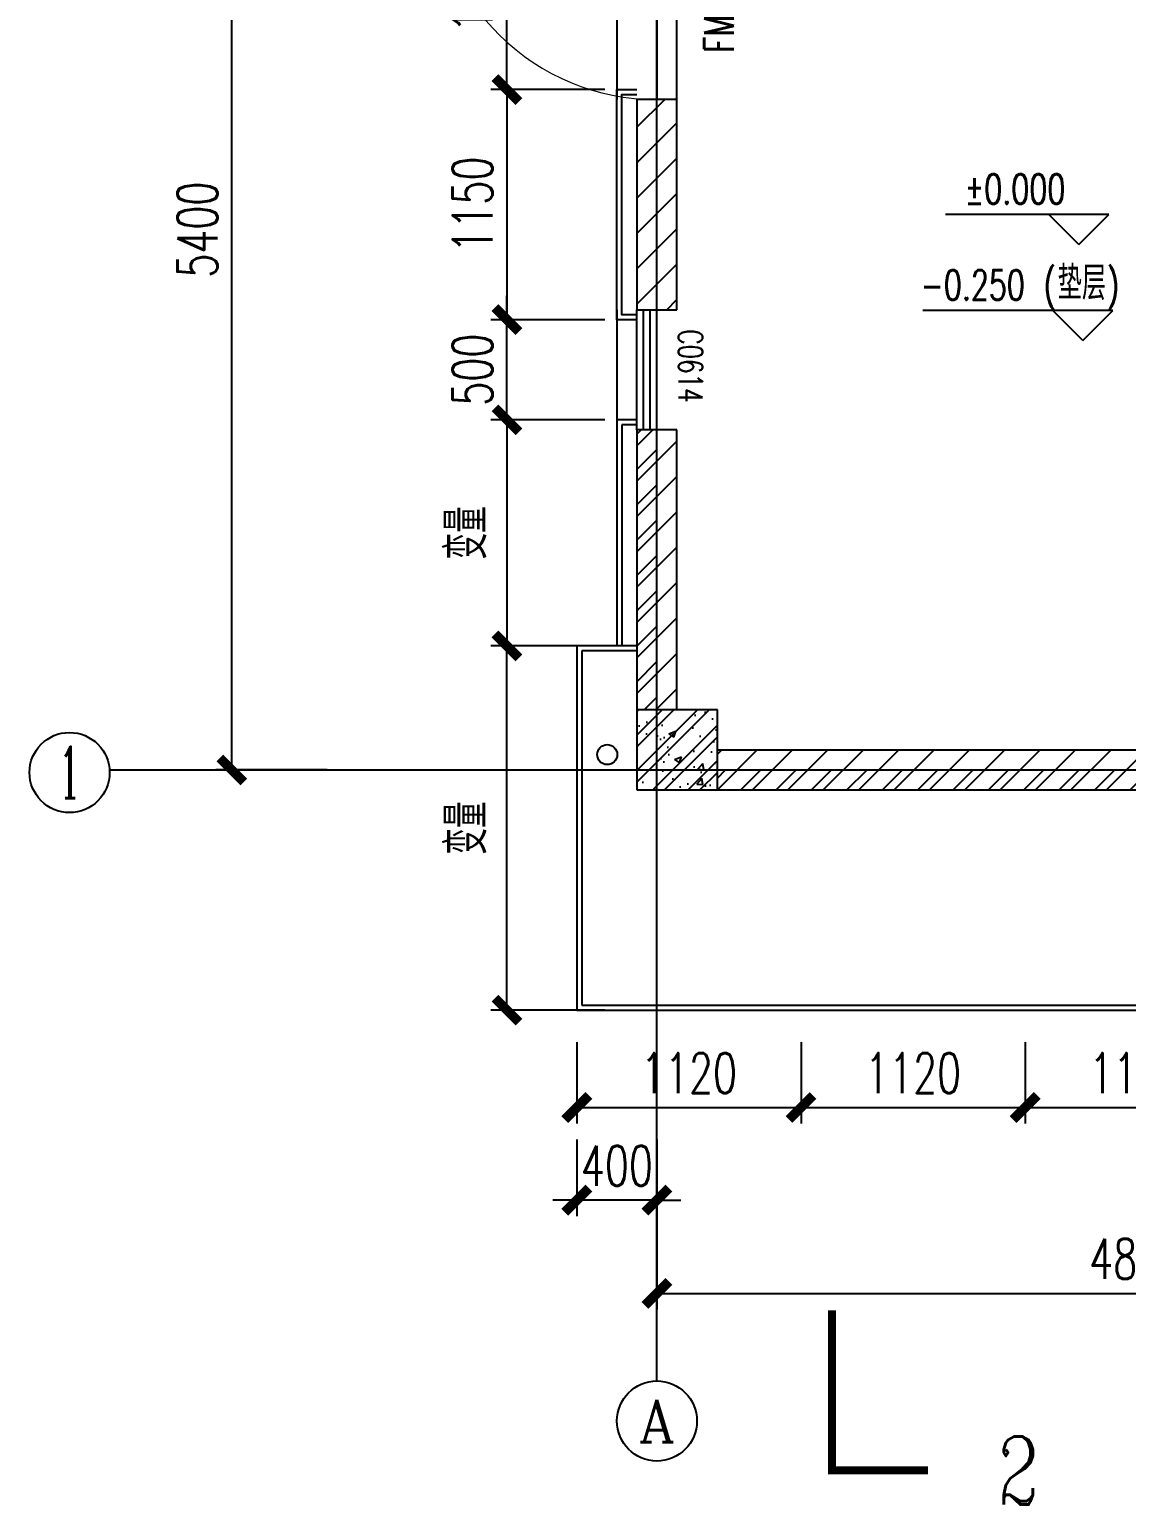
# Model space of a CAD drawing. Extents: x -202236 to 1002404, y -663931 to 1550022.
# Drawn here: x -168517 to -163036, y -348423 to -341052 of the extents above; entities that cross this region are included whole.
import ezdxf
from ezdxf.enums import TextEntityAlignment as Align

# ---------------------------------------------------------------- set-up
doc = ezdxf.new("R2010")
doc.units = 0
doc.linetypes.add('DOTE', pattern=[2.42, 2, -0.2, 0.02, -0.2])
for name, color, linetype in [('!ZN3-铝板幕墙-3', 3, 'Continuous'), ('25mm厚湿贴石材', 35, 'Continuous'), ('3索引', 3, 'Continuous'), ('A-AXIS-D', 1, 'Continuous'), ('A-AXIS-DOTE', 14, 'DOTE'), ('A-AXIS-ELEV', 4, 'Continuous'), ('A-AXIS-SYMB', 3, 'Continuous'), ('A-DRAIN', 142, 'Continuous'), ('A-LIN-V', 9, 'Continuous'), ('A-TEXT', 61, 'Continuous'), ('A-WINDOW', 140, 'Continuous'), ('A-防火门', 1, 'Continuous'), ('AS-COLN', 6, 'Continuous'), ('AS-WALL', 40, 'Continuous'), ('DIM', 173, 'Continuous'), ('PUB_HATCH', 8, 'Continuous'), ('PUB_TEXT', 7, 'Continuous')]:
    doc.layers.add(name, color=color, linetype=linetype)
doc.styles.add('_TCH_AXIS', font='COMPLEX', dxfattribs={"bigfont": 'GBCBIG'})
doc.styles.add('_TCH_DIM', font='SIMPLEX', dxfattribs={"bigfont": 'GBCBIG'})
doc.styles.add('_TCH_LABEL', font='COMPLEX', dxfattribs={"bigfont": 'GBCBIG'})
doc.styles.add('_TCH_SPACE', font='SIMPLEX', dxfattribs={"height": 5, "bigfont": 'GBCBIG'})
doc.styles.add('_TCH_WINDOW', font='SIMPLEX', dxfattribs={"height": 3.5, "bigfont": 'GBCBIG'})
doc.styles.add('DHTEXT-1', font='ROMANS.shx', dxfattribs={"width": 0.7, "bigfont": 'CHINESE.shx'})
doc.dimstyles.new('ZN80', dxfattribs={"dimscale": 80, "dimtxt": 2.5, "dimasz": 1.5, "dimexe": 1, "dimexo": 2, "dimgap": 0.9, "dimtad": 1, "dimdec": 0, "dimdsep": 46, "dimtxsty": 'DHTEXT-1', "dimblk": 'ARCHTICK', "dimcen": 2.5, "dimclrd": 173, "dimclre": 173, "dimclrt": 7, "dimazin": 2, "dimtfac": 0.4, "dimtdec": 0, "dimtix": 1, "dimtmove": 2, "dimatfit": 3, "dimfxl": 0, "dimtolj": 1, "dimtzin": 0, "dimarcsym": 0})
pattern_1 = [(45, (-52928.15, -953182.86), (-88.388383, 88.388383), [])]
pattern_2 = [(45, (112454.18, -608430.59), (-88.388383, 88.388383), [])]

# ---------------------------------------------------------------- blocks, each defined once
blk = doc.blocks.new('_ArchTick')
at = {"color": 0, "linetype": 'ByBlock', "const_width": 0.4}
blk.add_lwpolyline([(-0.5, -0.5), (0.5, 0.5)], dxfattribs=at)
blk = doc.blocks.new('*D367')
at = {"layer": 'Defpoints', "color": 0, "ltscale": 800, "transparency": 16777216}
for p in [(-2124, 5400), (-1488, 5400), (-1488, 0)]:
    blk.add_point(p, dxfattribs=at)
at = {"layer": 'DIM', "color": 173, "linetype": 'ByBlock', "lineweight": -2, "ltscale": 800, "transparency": 16777216}
for p, q in [((-1648, 5400), (-2204, 5400)), ((-2124, 0), (-2124, 5400)), ((-1648, 0), (-2204, 0))]:
    blk.add_line(p, q, dxfattribs=at)
at = {"layer": 'DIM', "color": 173, "lineweight": -2, "ltscale": 800, "transparency": 16777216, "xscale": 120, "yscale": 120, "zscale": 120}
for p, rotation in [((-2124, 5400), 90), ((-2124, 0), 270)]:
    blk.add_blockref('_ArchTick', p, dxfattribs=dict(at, rotation=rotation))
at = {"layer": 'DIM', "color": 7, "ltscale": 800, "transparency": 16777216, "insert": (-2296, 2700), "char_height": 200, "attachment_point": 5, "rotation": 90, "style": 'DHTEXT-1'}
blk.add_mtext('\\A1;5400', dxfattribs=at)
blk = doc.blocks.new('*D369')
at = {"layer": 'Defpoints', "color": 0, "ltscale": 800, "transparency": 16777216}
for p in [(0, -2065.5), (4800, -2065.5), (4800, -2615.2)]:
    blk.add_point(p, dxfattribs=at)
at = {"layer": 'DIM', "color": 173, "linetype": 'ByBlock', "lineweight": -2, "ltscale": 800, "transparency": 16777216}
for p, q in [((0, -2225.5), (0, -2695.2)), ((4800, -2225.5), (4800, -2695.2)), ((0, -2615.2), (4800, -2615.2))]:
    blk.add_line(p, q, dxfattribs=at)
at = {"layer": 'DIM', "color": 173, "lineweight": -2, "ltscale": 800, "transparency": 16777216, "xscale": 120, "yscale": 120, "zscale": 120, "rotation": 180}
blk.add_blockref('_ArchTick', (0, -2615.2), dxfattribs=at)
at = {"layer": 'DIM', "color": 173, "lineweight": -2, "ltscale": 800, "transparency": 16777216, "xscale": 120, "yscale": 120, "zscale": 120}
blk.add_blockref('_ArchTick', (4800, -2615.2), dxfattribs=at)
at = {"layer": 'DIM', "color": 7, "ltscale": 800, "transparency": 16777216, "insert": (2400, -2443.2), "char_height": 200, "attachment_point": 5, "style": 'DHTEXT-1'}
blk.add_mtext('\\A1;4800', dxfattribs=at)
blk = doc.blocks.new('*D469')
at = {"layer": 'Defpoints', "color": 0, "ltscale": 800, "transparency": 16777216}
for p in [(-166131.5, -340302.3), (-165482, -340302.3), (-165482, -341352.3)]:
    blk.add_point(p, dxfattribs=at)
at = {"layer": 'DIM', "color": 173, "linetype": 'ByBlock', "lineweight": -2, "ltscale": 800, "transparency": 16777216}
for p, q in [((-165642, -340302.3), (-166211.5, -340302.3)), ((-166131.5, -341352.3), (-166131.5, -340302.3)), ((-165642, -341352.3), (-166211.5, -341352.3))]:
    blk.add_line(p, q, dxfattribs=at)
at = {"layer": 'DIM', "color": 173, "lineweight": -2, "ltscale": 800, "transparency": 16777216, "xscale": 120, "yscale": 120, "zscale": 120}
for p, rotation in [((-166131.5, -340302.3), 90), ((-166131.5, -341352.3), 270)]:
    blk.add_blockref('_ArchTick', p, dxfattribs=dict(at, rotation=rotation))
at = {"layer": 'DIM', "color": 7, "ltscale": 800, "transparency": 16777216, "insert": (-166303.5, -340827.3), "char_height": 200, "attachment_point": 5, "rotation": 90, "style": 'DHTEXT-1'}
blk.add_mtext('\\A1;1050', dxfattribs=at)
blk = doc.blocks.new('*D470')
at = {"layer": 'Defpoints', "color": 0, "ltscale": 800, "transparency": 16777216}
for p in [(-165482, -341352.3), (-166131.5, -342502.3), (-165482, -342502.3)]:
    blk.add_point(p, dxfattribs=at)
at = {"layer": 'DIM', "color": 173, "linetype": 'ByBlock', "lineweight": -2, "ltscale": 800, "transparency": 16777216}
for p, q in [((-165642, -341352.3), (-166211.5, -341352.3)), ((-166131.5, -341352.3), (-166131.5, -342502.3)), ((-165642, -342502.3), (-166211.5, -342502.3))]:
    blk.add_line(p, q, dxfattribs=at)
at = {"layer": 'DIM', "color": 173, "lineweight": -2, "ltscale": 800, "transparency": 16777216, "xscale": 120, "yscale": 120, "zscale": 120}
for p, rotation in [((-166131.5, -341352.3), 90), ((-166131.5, -342502.3), 270)]:
    blk.add_blockref('_ArchTick', p, dxfattribs=dict(at, rotation=rotation))
at = {"layer": 'DIM', "color": 7, "ltscale": 800, "transparency": 16777216, "insert": (-166303.5, -341927.3), "char_height": 200, "attachment_point": 5, "rotation": 90, "style": 'DHTEXT-1'}
blk.add_mtext('\\A1;1150', dxfattribs=at)
blk = doc.blocks.new('*D471')
at = {"layer": 'Defpoints', "color": 0, "ltscale": 800, "transparency": 16777216}
for p in [(-166131.5, -342502.3), (-165482, -342502.3), (-165482, -343002.3)]:
    blk.add_point(p, dxfattribs=at)
at = {"layer": 'DIM', "color": 173, "linetype": 'ByBlock', "lineweight": -2, "ltscale": 800, "transparency": 16777216}
for p, q in [((-166131.5, -342502.3), (-166131.5, -342382.3)), ((-165642, -342502.3), (-166211.5, -342502.3)), ((-166131.5, -343002.3), (-166131.5, -342502.3)), ((-165642, -343002.3), (-166211.5, -343002.3)), ((-166131.5, -343002.3), (-166131.5, -343122.3))]:
    blk.add_line(p, q, dxfattribs=at)
at = {"layer": 'DIM', "color": 173, "lineweight": -2, "ltscale": 800, "transparency": 16777216, "xscale": 120, "yscale": 120, "zscale": 120}
for p, rotation in [((-166131.5, -342502.3), 270), ((-166131.5, -343002.3), 90)]:
    blk.add_blockref('_ArchTick', p, dxfattribs=dict(at, rotation=rotation))
at = {"layer": 'DIM', "color": 7, "ltscale": 800, "transparency": 16777216, "insert": (-166303.5, -342752.3), "char_height": 200, "attachment_point": 5, "rotation": 90, "style": 'DHTEXT-1'}
blk.add_mtext('\\A1;500', dxfattribs=at)
blk = doc.blocks.new('*D472')
at = {"layer": 'Defpoints', "color": 0, "ltscale": 800, "transparency": 16777216}
for p in [(-165482, -343002.3), (-166131.5, -344132.6), (-165482, -344132.6)]:
    blk.add_point(p, dxfattribs=at)
at = {"layer": 'DIM', "color": 173, "linetype": 'ByBlock', "lineweight": -2, "ltscale": 800, "transparency": 16777216}
for p, q in [((-165642, -343002.3), (-166211.5, -343002.3)), ((-166131.5, -343002.3), (-166131.5, -344132.6)), ((-165642, -344132.6), (-166211.5, -344132.6))]:
    blk.add_line(p, q, dxfattribs=at)
at = {"layer": 'DIM', "color": 173, "lineweight": -2, "ltscale": 800, "transparency": 16777216, "xscale": 120, "yscale": 120, "zscale": 120}
for p, rotation in [((-166131.5, -343002.3), 90), ((-166131.5, -344132.6), 270)]:
    blk.add_blockref('_ArchTick', p, dxfattribs=dict(at, rotation=rotation))
at = {"layer": 'DIM', "color": 7, "ltscale": 800, "transparency": 16777216, "insert": (-166334, -343567.4), "char_height": 200, "attachment_point": 5, "rotation": 90, "style": 'DHTEXT-1'}
blk.add_mtext('\\A1;变量', dxfattribs=at)
blk = doc.blocks.new('*D473')
at = {"layer": 'Defpoints', "color": 0, "ltscale": 800, "transparency": 16777216}
for p in [(-166131.5, -344132.6), (-165482, -344132.6), (-165482, -345952.3)]:
    blk.add_point(p, dxfattribs=at)
at = {"layer": 'DIM', "color": 173, "linetype": 'ByBlock', "lineweight": -2, "ltscale": 800, "transparency": 16777216}
for p, q in [((-165642, -344132.6), (-166211.5, -344132.6)), ((-166131.5, -345952.3), (-166131.5, -344132.6)), ((-165642, -345952.3), (-166211.5, -345952.3))]:
    blk.add_line(p, q, dxfattribs=at)
at = {"layer": 'DIM', "color": 173, "lineweight": -2, "ltscale": 800, "transparency": 16777216, "xscale": 120, "yscale": 120, "zscale": 120}
for p, rotation in [((-166131.5, -344132.6), 90), ((-166131.5, -345952.3), 270)]:
    blk.add_blockref('_ArchTick', p, dxfattribs=dict(at, rotation=rotation))
at = {"layer": 'DIM', "color": 7, "ltscale": 800, "transparency": 16777216, "insert": (-166334, -345042.4), "char_height": 200, "attachment_point": 5, "rotation": 90, "style": 'DHTEXT-1'}
blk.add_mtext('\\A1;变量', dxfattribs=at)
blk = doc.blocks.new('*D475')
at = {"layer": 'Defpoints', "color": 0, "ltscale": 800, "transparency": 16777216}
for p in [(-165782.3, -345952.3), (-164662.3, -345952.3), (-164662.3, -346438.9)]:
    blk.add_point(p, dxfattribs=at)
at = {"layer": 'DIM', "color": 173, "linetype": 'ByBlock', "lineweight": -2, "ltscale": 800, "transparency": 16777216}
for p, q in [((-165782.3, -346112.3), (-165782.3, -346518.9)), ((-164662.3, -346112.3), (-164662.3, -346518.9)), ((-165782.3, -346438.9), (-164662.3, -346438.9))]:
    blk.add_line(p, q, dxfattribs=at)
at = {"layer": 'DIM', "color": 173, "lineweight": -2, "ltscale": 800, "transparency": 16777216, "xscale": 120, "yscale": 120, "zscale": 120, "rotation": 180}
blk.add_blockref('_ArchTick', (-165782.3, -346438.9), dxfattribs=at)
at = {"layer": 'DIM', "color": 173, "lineweight": -2, "ltscale": 800, "transparency": 16777216, "xscale": 120, "yscale": 120, "zscale": 120}
blk.add_blockref('_ArchTick', (-164662.3, -346438.9), dxfattribs=at)
at = {"layer": 'DIM', "color": 7, "ltscale": 800, "transparency": 16777216, "insert": (-165222.3, -346266.9), "char_height": 200, "attachment_point": 5, "style": 'DHTEXT-1'}
blk.add_mtext('\\A1;1120', dxfattribs=at)
blk = doc.blocks.new('*D476')
at = {"layer": 'Defpoints', "color": 0, "ltscale": 800, "transparency": 16777216}
for p in [(-164662.3, -345952.3), (-163542.3, -345952.3), (-163542.3, -346438.9)]:
    blk.add_point(p, dxfattribs=at)
at = {"layer": 'DIM', "color": 173, "linetype": 'ByBlock', "lineweight": -2, "ltscale": 800, "transparency": 16777216}
for p, q in [((-164662.3, -346112.3), (-164662.3, -346518.9)), ((-163542.3, -346112.3), (-163542.3, -346518.9)), ((-164662.3, -346438.9), (-163542.3, -346438.9))]:
    blk.add_line(p, q, dxfattribs=at)
at = {"layer": 'DIM', "color": 173, "lineweight": -2, "ltscale": 800, "transparency": 16777216, "xscale": 120, "yscale": 120, "zscale": 120, "rotation": 180}
blk.add_blockref('_ArchTick', (-164662.3, -346438.9), dxfattribs=at)
at = {"layer": 'DIM', "color": 173, "lineweight": -2, "ltscale": 800, "transparency": 16777216, "xscale": 120, "yscale": 120, "zscale": 120}
blk.add_blockref('_ArchTick', (-163542.3, -346438.9), dxfattribs=at)
at = {"layer": 'DIM', "color": 7, "ltscale": 800, "transparency": 16777216, "insert": (-164102.3, -346266.9), "char_height": 200, "attachment_point": 5, "style": 'DHTEXT-1'}
blk.add_mtext('\\A1;1120', dxfattribs=at)
blk = doc.blocks.new('*D477')
at = {"layer": 'Defpoints', "color": 0, "ltscale": 800, "transparency": 16777216}
for p in [(-163542.3, -345952.3), (-162422.3, -345952.3), (-162422.3, -346438.9)]:
    blk.add_point(p, dxfattribs=at)
at = {"layer": 'DIM', "color": 173, "linetype": 'ByBlock', "lineweight": -2, "ltscale": 800, "transparency": 16777216}
for p, q in [((-163542.3, -346112.3), (-163542.3, -346518.9)), ((-162422.3, -346112.3), (-162422.3, -346518.9)), ((-163542.3, -346438.9), (-162422.3, -346438.9))]:
    blk.add_line(p, q, dxfattribs=at)
at = {"layer": 'DIM', "color": 173, "lineweight": -2, "ltscale": 800, "transparency": 16777216, "xscale": 120, "yscale": 120, "zscale": 120, "rotation": 180}
blk.add_blockref('_ArchTick', (-163542.3, -346438.9), dxfattribs=at)
at = {"layer": 'DIM', "color": 173, "lineweight": -2, "ltscale": 800, "transparency": 16777216, "xscale": 120, "yscale": 120, "zscale": 120}
blk.add_blockref('_ArchTick', (-162422.3, -346438.9), dxfattribs=at)
at = {"layer": 'DIM', "color": 7, "ltscale": 800, "transparency": 16777216, "insert": (-162982.3, -346266.9), "char_height": 200, "attachment_point": 5, "style": 'DHTEXT-1'}
blk.add_mtext('\\A1;1120', dxfattribs=at)
blk = doc.blocks.new('*D479')
at = {"layer": 'Defpoints', "color": 0, "ltscale": 800, "transparency": 16777216}
for p in [(-165782.3, -346438.9), (-165382.3, -346438.9), (-165782.3, -346901.9)]:
    blk.add_point(p, dxfattribs=at)
at = {"layer": 'DIM', "color": 173, "linetype": 'ByBlock', "lineweight": -2, "ltscale": 800, "transparency": 16777216}
for p, q in [((-165782.3, -346598.9), (-165782.3, -346981.9)), ((-165382.3, -346598.9), (-165382.3, -346981.9)), ((-165782.3, -346901.9), (-165902.3, -346901.9)), ((-165382.3, -346901.9), (-165782.3, -346901.9)), ((-165382.3, -346901.9), (-165262.3, -346901.9))]:
    blk.add_line(p, q, dxfattribs=at)
at = {"layer": 'DIM', "color": 173, "lineweight": -2, "ltscale": 800, "transparency": 16777216, "xscale": 120, "yscale": 120, "zscale": 120}
blk.add_blockref('_ArchTick', (-165782.3, -346901.9), dxfattribs=at)
at = {"layer": 'DIM', "color": 173, "lineweight": -2, "ltscale": 800, "transparency": 16777216, "xscale": 120, "yscale": 120, "zscale": 120, "rotation": 180}
blk.add_blockref('_ArchTick', (-165382.3, -346901.9), dxfattribs=at)
at = {"layer": 'DIM', "color": 7, "ltscale": 800, "transparency": 16777216, "insert": (-165582.3, -346729.9), "char_height": 200, "attachment_point": 5, "style": 'DHTEXT-1'}
blk.add_mtext('\\A1;400', dxfattribs=at)
blk = doc.blocks.new('A$C41e9c35d')
at = {"layer": 'PUB_HATCH'}
h = blk.add_hatch(dxfattribs=at)
h.set_pattern_fill('普通砖', color=256, scale=50, style=0)
h.set_pattern_definition(pattern_2)
h.paths.add_polyline_path([(100, 2300), (100, 3350), (-100, 3350), (-100, 2300)])
h = blk.add_hatch(dxfattribs=at)
h.set_pattern_fill('普通砖', color=256, scale=50, style=0)
h.set_pattern_definition(pattern_2)
h.paths.add_polyline_path([(-100, 300), (100, 300), (100, 1700), (-100, 1700)])
h = blk.add_hatch(dxfattribs=at)
h.set_pattern_fill('钢筋混凝土', color=256, scale=50, style=0)
h.set_pattern_definition([(45, (112454.18, -608520.34), (-88.388348, 88.388348), []), (50, (112454.18, -608520.34), (358.63009, -31.37607), [37.5, -412.5]), (355, (112454.2, -608520.34), (-69.37567, 376.09607), [30, -330]), (100.4514, (112484.07, -608522.96), (289.2547, 344.71977), [31.8701, -350.57106]), (46.1842, (112454.2, -608420.34), (533.62052, -82.7595), [56.25, -618.75]), (96.6356, (112498.65, -608427.24), (467.33135, 487.05894), [47.80514, -525.8565]), (351.1842, (112454.2, -608420.34), (467.33097, 487.0593), [45, -495]), (21, (112504.18, -608445.34), (298.45353, -201.30945), [37.5, -412.5]), (326, (112504.2, -608445.34), (121.65767, 362.57502), [30, -330]), (71.4514, (112529.06, -608462.12), (420.11131, 161.26525), [31.8701, -350.57106]), (37.5, (112454.18, -608520.34), (6.079928, 166.446927), [0, -326, 0, -335, 0, -331.25]), (7.5, (112454.18, -608520.34), (131.53477, 197.205856), [0, -191, 0, -318.5, 0, -126.25]), (327.5, (112342.68, -608520.34), (266.911218, -11.277436), [0, -125, 0, -390, 0, -517.5]), (317.5, (112292.68, -608520.34), (291.593085, 50.05249), [0, -162.5, 0, -259, 0, -367.5])])
h.paths.add_polyline_path([(-100, 300), (-100, -100), (302.5, -100), (302.5, 300)])
h = blk.add_hatch(dxfattribs=at)
h.set_pattern_fill('普通砖', color=256, scale=50, style=0)
h.set_pattern_definition(pattern_2)
h.paths.add_polyline_path([(302.5, 100), (302.5, -100), (3350, -100), (3350, 33.3), (3300, 100)])
at = {"layer": 'AS-COLN'}
for p, q in [((-100, 300), (-100, -100)), ((302.5, 300), (-100, 300)), ((302.5, -100), (302.5, 300)), ((-100, -100), (302.5, -100))]:
    blk.add_line(p, q, dxfattribs=at)
at = {"layer": 'AS-WALL'}
for p, q in [((100, 3350), (-100, 3350)), ((-100, 3350), (-100, 2300)), ((100, 2300), (100, 3350)), ((-100, 2300), (100, 2300)), ((100, 1700), (-100, 1700)), ((-100, 1700), (-100, 300)), ((100, 300), (100, 1700)), ((302.5, 100), (3300, 100)), ((302.5, -100), (3350, -100))]:
    blk.add_line(p, q, dxfattribs=at)
blk = doc.blocks.new('A$C18b68702')
at = {"layer": 'A-LIN-V'}
for p, q in [((-200.1, 4500), (-200, 3350)), ((-200, 2300), (-200, 1700))]:
    blk.add_line(p, q, dxfattribs=at)
blk = doc.blocks.new('$DorLib2D$00000001')
for p, q in [((0.45, 0.975), (0.5, 0.975)), ((0.45, 0), (0.45, 0.975)), ((0.5, 0), (0.5, 0.975)), ((0.5, 0), (0.45, 0))]:
    blk.add_line(p, q)
at = {"lineweight": 13}
blk.add_arc((0.475, 0), 0.975, 91.46928, 180, dxfattribs=at)
blk = doc.blocks.new('A$C3a9aaf75')
at = {"layer": 'A-AXIS-D'}
for centre in [(-2934.6, -12.8), (0, -3253)]:
    blk.add_circle(centre, 200, dxfattribs=at)
at = {"layer": 'A-AXIS-DOTE'}
for p, q in [((0, -3053), (0, 14488.9)), ((-2735, 0), (6152, 0))]:
    blk.add_line(p, q, dxfattribs=at)
at = {"layer": 'PUB_TEXT', "style": '_TCH_AXIS'}
for s, height, p, p2 in [('1', 257.4, (-2989.8, -141.4), (-2879.5, -141.4)), ('A', 212.6, (-91.1, -3359.2), (91.1, -3359.2))]:
    blk.add_text(s, height=height, dxfattribs=at).set_placement(p, p2, align=Align.FIT)
at = {"layer": 'DIM', "ltscale": 800}
for p1, p2, distance, picture, middle in [((-1488, 0), (-1488, 5400), 636, '*D367', (-2296, 2700)), ((0, -2065.5), (4800, -2065.5), -549.7, '*D369', (2400, -2443.2))]:
    dim = blk.add_aligned_dim(p1=p1, p2=p2, distance=distance, dimstyle='ZN80', dxfattribs=at)
    dim.commit()
    dim.dimension.update_dxf_attribs({"geometry": picture, "text_midpoint": middle})

msp = doc.modelspace()

# ---------------------------------------------------------------- hatches: boundary and pattern name
at = {"layer": 'PUB_HATCH'}
h = msp.add_hatch(dxfattribs=at)
h.set_pattern_fill('普通砖', color=256, scale=50, style=0)
h.set_pattern_definition(pattern_1)
h.paths.add_polyline_path([(-165482.33, -344452.28), (-165382.33, -344452.28), (-165382.33, -343052.28), (-165482.33, -343052.28)])
h = msp.add_hatch(dxfattribs=at)
h.set_pattern_fill('钢筋混凝土', color=256, scale=50, style=0)
h.set_pattern_definition([(45, (-52928.15, -953272.62), (-88.388348, 88.388348), []), (50, (-52928.15, -953272.62), (358.63009, -31.37607), [37.5, -412.5]), (355, (-52928.15, -953272.6), (-69.37567, 376.09607), [30, -330]), (100.4514, (-52898.26, -953275.23), (289.2547, 344.71977), [31.8701, -350.57106]), (46.1842, (-52928.15, -953172.6), (533.62052, -82.7595), [56.25, -618.75]), (96.6356, (-52883.7, -953179.5), (467.33135, 487.05894), [47.80514, -525.8565]), (351.1842, (-52928.15, -953172.6), (467.33097, 487.0593), [45, -495]), (21, (-52878.15, -953197.62), (298.45353, -201.30945), [37.5, -412.5]), (326, (-52878.15, -953197.6), (121.65767, 362.57502), [30, -330]), (71.4514, (-52853.27, -953214.4), (420.11131, 161.26525), [31.8701, -350.57106]), (37.5, (-52928.15, -953272.62), (6.079928, 166.446927), [0, -326, 0, -335, 0, -331.25]), (7.5, (-52928.15, -953272.62), (131.53477, 197.205856), [0, -191, 0, -318.5, 0, -126.25]), (327.5, (-53039.65, -953272.62), (266.911218, -11.277436), [0, -125, 0, -390, 0, -517.5]), (317.5, (-53089.65, -953272.62), (291.593085, 50.05249), [0, -162.5, 0, -259, 0, -367.5])])
h.paths.add_polyline_path([(-165482.33, -344452.28), (-165482.33, -344852.28), (-165079.81, -344852.28), (-165079.81, -344452.28)])
h = msp.add_hatch(dxfattribs=at)
h.set_pattern_fill('普通砖', color=256, scale=50, style=0)
h.set_pattern_definition(pattern_1)
h.paths.add_polyline_path([(-165079.81, -344752.28), (-165079.81, -344852.28), (-162032.33, -344852.28), (-162032.33, -344785.61), (-162082.33, -344752.28)])

# ---------------------------------------------------------------- linework, layer by layer
at = {"layer": '!ZN3-铝板幕墙-3'}
for p, q in [((-165482.33, -344132.62), (-165782.33, -344132.62)), ((-165782.33, -344132.62), (-165782.33, -345952.28)), ((-165482.33, -344157.62), (-165757.33, -344157.62)), ((-165757.33, -344157.62), (-165757.33, -345927.28)), ((-165782.33, -345952.28), (-162982.33, -345952.28)), ((-165757.33, -345927.28), (-162982.33, -345927.28))]:
    msp.add_line(p, q, dxfattribs=at)
at = {"layer": '25mm厚湿贴石材'}
for p, q in [((-165482.33, -343002.28), (-165582.33, -343002.28)), ((-165582.33, -343002.28), (-165582.33, -344132.62)), ((-165482.33, -343027.28), (-165557.33, -343027.28)), ((-165557.33, -343027.28), (-165557.33, -344132.62))]:
    msp.add_line(p, q, dxfattribs=at)
for points in [[(-165482.33, -342502.28), (-165582.33, -342502.28), (-165582.33, -341352.28), (-165482.33, -341352.28)], [(-165482.33, -342477.28), (-165557.33, -342477.28), (-165557.33, -341377.28), (-165482.33, -341377.28)]]:
    msp.add_lwpolyline(points, dxfattribs=at)
at = {"layer": 'A-AXIS-ELEV'}
for p, q in [((-163124.7, -341975.95), (-163940.7, -341975.95)), ((-163274.7, -342125.95), (-163424.7, -341975.95)), ((-163274.7, -342125.95), (-163124.7, -341975.95)), ((-163104.03, -342455.95), (-164053.1, -342455.95)), ((-163254.03, -342605.95), (-163404.03, -342455.95)), ((-163254.03, -342605.95), (-163104.03, -342455.95))]:
    msp.add_line(p, q, dxfattribs=at)
at = {"layer": 'A-AXIS-SYMB', "const_width": 40}
msp.add_lwpolyline([(-164508.15, -347452.62), (-164508.15, -348252.62), (-164028.15, -348252.62)], dxfattribs=at)
at = {"layer": 'A-DRAIN', "color": 5}
msp.add_circle((-165630.37, -344675.55), 50, dxfattribs=at)
at = {"layer": 'A-WINDOW'}
for p, q in [((-165382.33, -341202.28), (-165382.33, -340602.28)), ((-165482.33, -343052.28), (-165482.33, -342452.28)), ((-165449, -343052.28), (-165449, -342452.28)), ((-165415.66, -343052.28), (-165415.66, -342452.28)), ((-165382.33, -343052.28), (-165382.33, -342452.28))]:
    msp.add_line(p, q, dxfattribs=at)
at = {"layer": 'A-防火门'}
for p, q in [((-165382.33, -340252.28), (-165382.33, -341402.28)), ((-165282.33, -341402.28), (-165282.33, -340252.28))]:
    msp.add_line(p, q, dxfattribs=at)
at = {"layer": 'AS-COLN'}
for p, q in [((-165482.33, -344452.28), (-165482.33, -344852.28)), ((-165079.81, -344452.28), (-165482.33, -344452.28)), ((-165079.81, -344852.28), (-165079.81, -344452.28)), ((-165482.33, -344852.28), (-165079.81, -344852.28))]:
    msp.add_line(p, q, dxfattribs=at)
at = {"layer": 'AS-WALL'}
for p, q in [((-165382.33, -342452.28), (-165382.33, -341202.28)), ((-165482.33, -342452.28), (-165382.33, -342452.28)), ((-165382.33, -343052.28), (-165482.33, -343052.28)), ((-165482.33, -343052.28), (-165482.33, -344452.28)), ((-165382.33, -344452.28), (-165382.33, -343052.28)), ((-165079.81, -344752.28), (-162082.33, -344752.28)), ((-165079.81, -344852.28), (-162032.33, -344852.28))]:
    msp.add_line(p, q, dxfattribs=at)

# ---------------------------------------------------------------- block references
at = {"layer": '3索引', "ltscale": 800}
for name in ['A$C18b68702', 'A$C41e9c35d']:
    msp.add_blockref(name, (-165382.33, -344752.28), dxfattribs=at)
at = {"layer": 'A-AXIS-D', "ltscale": 800}
msp.add_blockref('A$C3a9aaf75', (-165382.33, -344752.28), dxfattribs=at)
at = {"layer": 'A-防火门', "xscale": 1150, "yscale": 1150, "zscale": 200, "rotation": 89.9999999342278}
msp.add_blockref('$DorLib2D$00000001', (-165382.33, -340827.28), dxfattribs=at)

# ---------------------------------------------------------------- texts
at = {"layer": 'A-TEXT', "style": '_TCH_SPACE', "width": 0.7}
msp.add_text('C0614', height=120.567, rotation=270, dxfattribs=at).set_placement((-165274.83, -342550.7))
at = {"layer": 'A-防火门', "style": '_TCH_WINDOW', "width": 0.705882}
msp.add_text('FM', height=148.75, rotation=90, dxfattribs=at).set_placement((-164997.33, -341168.71))
at = {"layer": 'PUB_TEXT', "width": 0.705882}
for s, height, style, p in [('%%P0.000', 148.75, '_TCH_DIM', (-163845.7, -341923.45)), ('-0.250', 148.75, '_TCH_DIM', (-164065.64, -342403.45)), ('(', 148.75, '_TCH_DIM', (-163450.64, -342403.45)), (')', 148.75, '_TCH_DIM', (-163134.89, -342403.45)), ('2', 340, '_TCH_LABEL', (-163679.57, -348422.62))]:
    msp.add_text(s, height=height, dxfattribs=dict(at, style=style)).set_placement(p)
at = {"layer": 'PUB_TEXT', "style": '_TCH_DIM'}
msp.add_text('垫层', height=168.794, dxfattribs=at).set_placement((-163380.64, -342403.45))

# ---------------------------------------------------------------- dimensions: what is measured, and where the dimension line sits
at = {"layer": 'DIM', "ltscale": 800}
for base, p1, p2, picture, middle in [((-166131.49, -340302.28), (-165482, -341352.28), (-165482, -340302.28), '*D469', (-166303.49, -340827.28)), ((-166131.49, -342502.28), (-165482, -341352.28), (-165482, -342502.28), '*D470', (-166303.49, -341927.28)), ((-166131.49, -342502.28), (-165482, -343002.28), (-165482, -342502.28), '*D471', (-166303.49, -342752.28))]:
    dim = msp.add_linear_dim(base=base, p1=p1, p2=p2, angle=90, dimstyle='ZN80', dxfattribs=at)
    dim.commit()
    dim.dimension.update_dxf_attribs({"geometry": picture, "text_midpoint": middle})
for p1, picture, middle in [((-165482, -343002.28), '*D472', (-166334.01, -343567.45)), ((-165482, -345952.28), '*D473', (-166334.01, -345042.45))]:
    dim = msp.add_linear_dim(base=(-166131.49, -344132.62), p1=p1, p2=(-165482, -344132.62), angle=90, text='变量', dimstyle='ZN80', dxfattribs=at)
    dim.commit()
    dim.dimension.update_dxf_attribs({"geometry": picture, "text_midpoint": middle})
for base, p1, p2, picture, middle in [((-164662.33, -346438.88), (-165782.33, -345952.28), (-164662.33, -345952.28), '*D475', (-165222.33, -346266.88)), ((-163542.33, -346438.88), (-164662.33, -345952.28), (-163542.33, -345952.28), '*D476', (-164102.33, -346266.88)), ((-162422.33, -346438.88), (-163542.33, -345952.28), (-162422.33, -345952.28), '*D477', (-162982.33, -346266.88)), ((-165782.33, -346901.92), (-165382.33, -346438.88), (-165782.33, -346438.88), '*D479', (-165582.33, -346729.92))]:
    dim = msp.add_linear_dim(base=base, p1=p1, p2=p2, dimstyle='ZN80', dxfattribs=at)
    dim.commit()
    dim.dimension.update_dxf_attribs({"geometry": picture, "text_midpoint": middle})

doc.saveas('drawing.dxf')
